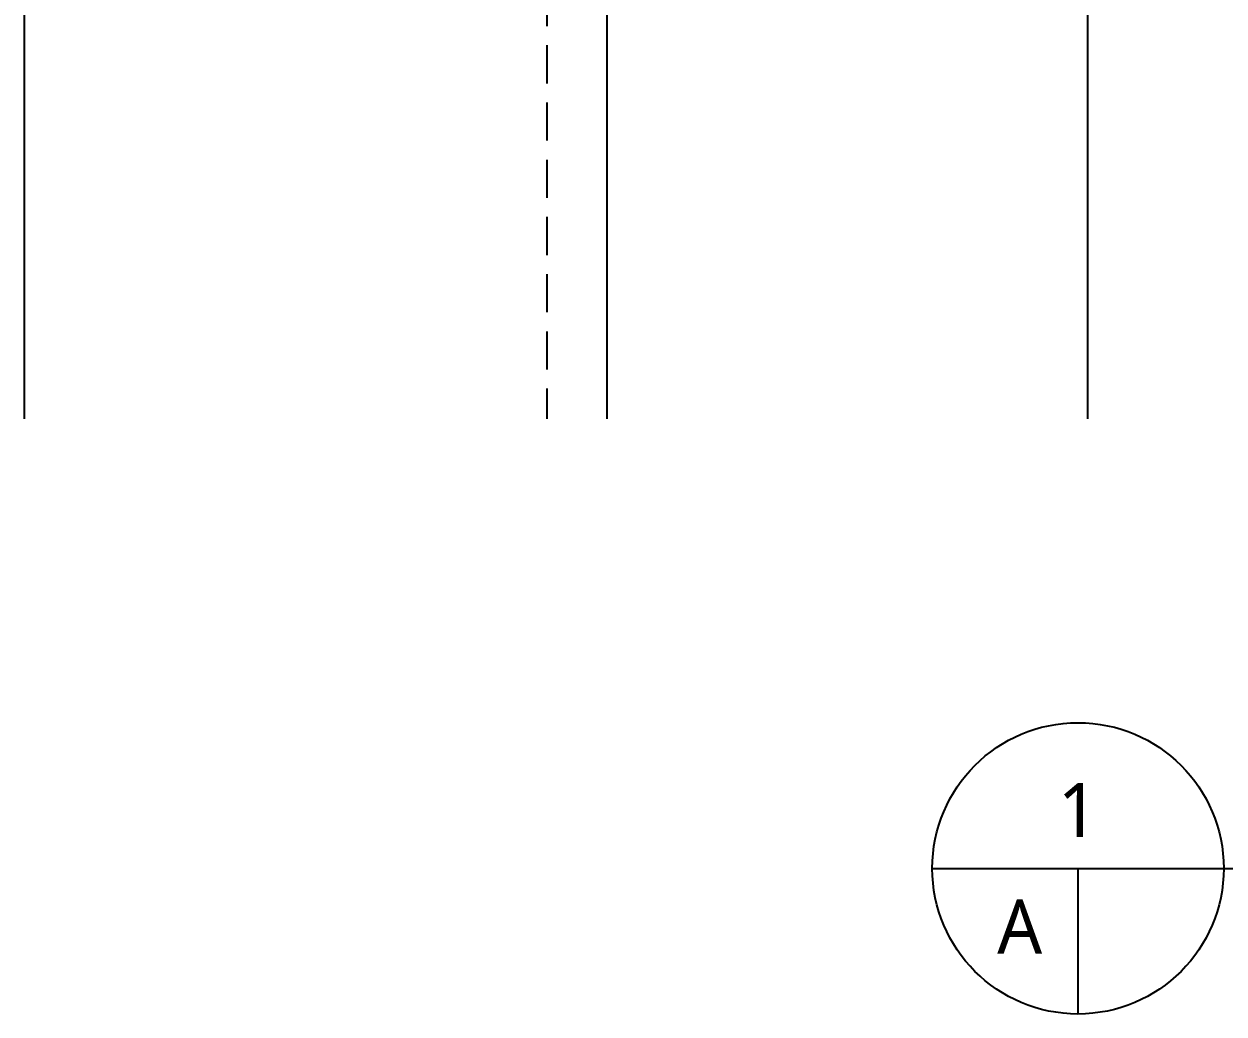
# Model space of a CAD drawing. Header units: millimetres. Extents: x 367092 to 767578, y 396038 to 811791.
# Drawn here: x 426323 to 446291, y 408537 to 425017 of the extents above; entities that cross this region are included whole.
import ezdxf
from ezdxf.enums import TextEntityAlignment as Align

# ---------------------------------------------------------------- set-up
doc = ezdxf.new("R2010")
doc.units = ezdxf.units.MM
doc.header["$LTSCALE"] = 100
doc.header["$MEASUREMENT"] = 0
doc.linetypes.add('CENTER', pattern=[2, 1.25, -0.25, 0.25, -0.25])
doc.linetypes.add('HIDDEN', pattern=[9.525, 6.35, -3.175])
for name, color, linetype in [('CEN(ST)', 1, 'CENTER'), ('SYM', 7, 'CONTINUOUS'), ('TEXT', 3, 'CONTINUOUS')]:
    doc.layers.add(name, color=color, linetype=linetype)
doc.styles.add('나눔바른고딕', font='NanumBarunGothic.ttf')

msp = doc.modelspace()

# ---------------------------------------------------------------- linework, layer by layer
at = {"layer": 'CEN(ST)', "ltscale": 10000}
for p, q in [((426323.2, 499911.1), (426323.2, 418443.5)), ((436021.8, 499911.1), (436021.8, 418443.5)), ((444021.8, 499911.1), (444021.8, 418443.5))]:
    msp.add_line(p, q, dxfattribs=at)
at = {"layer": 'SYM'}
for p, q in [((441437.6, 410961.6), (480476.6, 410961.6)), ((443861.9, 410961.6), (443861.9, 408537.3))]:
    msp.add_line(p, q, dxfattribs=at)
at = {"layer": 'SYM', "linetype": 'HIDDEN'}
msp.add_lwpolyline([(435021.8, 499911.1), (435021.8, 418443.5)], dxfattribs=at)
at = {"layer": 'SYM'}
msp.add_circle((443861.9, 410961.6), 2424.2, dxfattribs=at)

# ---------------------------------------------------------------- texts
at = {"layer": 'TEXT', "style": '나눔바른고딕'}
for s, p in [('1', (443861.9, 411931.3)), ('A', (442892.2, 409991.9))]:
    msp.add_text(s, height=900, dxfattribs=at).set_placement(p, align=Align.MIDDLE)

doc.saveas('drawing.dxf')
